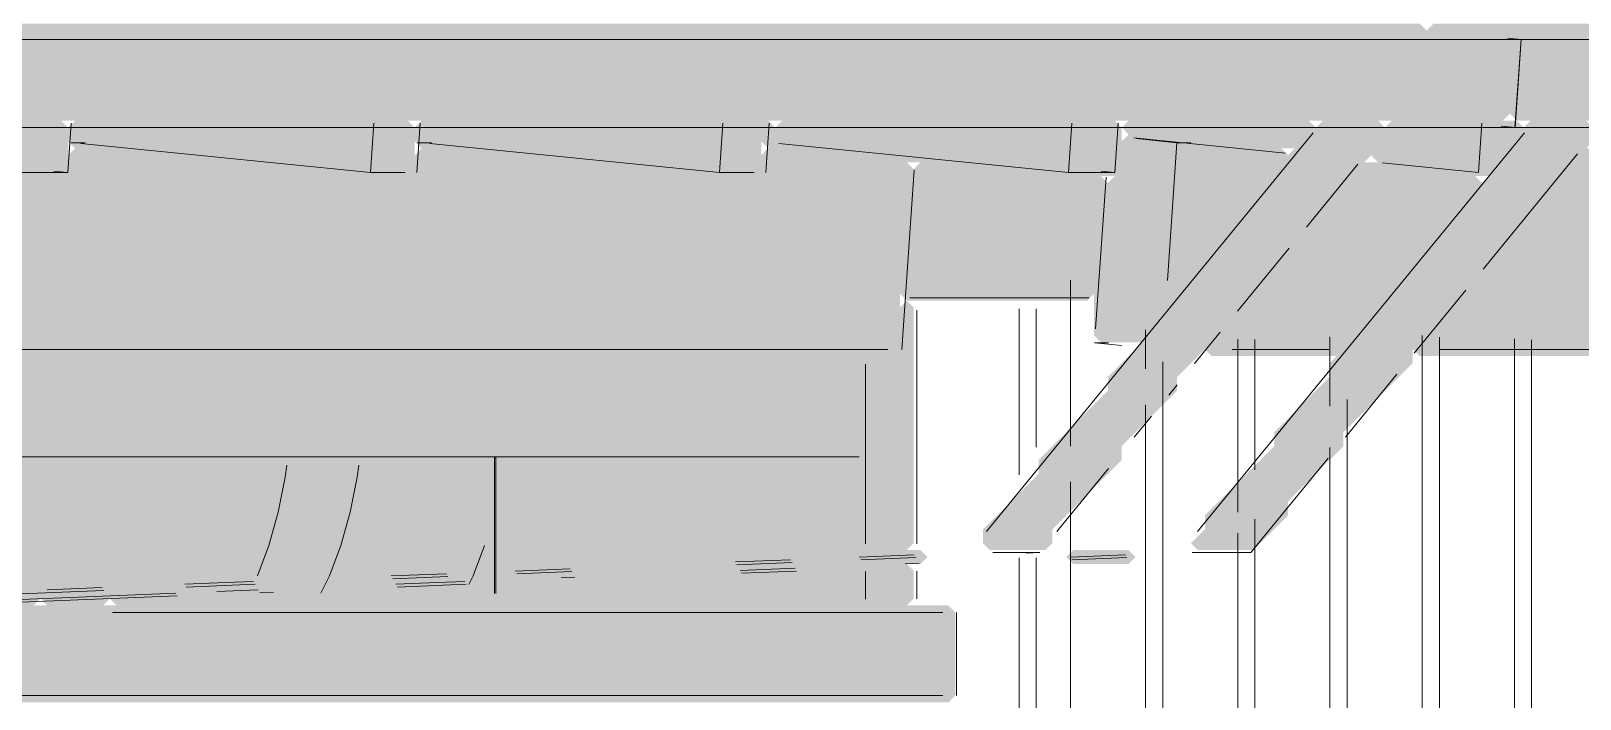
# Model space of a CAD drawing. Header units: millimetres. Extents: x 0 to 84100, y 0 to 59400.
# Drawn here: x 34148 to 35266, y 49329 to 49811 of the extents above; entities that cross this region are included whole.
import ezdxf

# ---------------------------------------------------------------- set-up
doc = ezdxf.new("R2010")
doc.units = ezdxf.units.MM
doc.layers.add('10_見えがかり', color=7, linetype='Continuous', lineweight=13)
doc.layers.add('12_見えがかり（ガラス）', color=5, linetype='Continuous', lineweight=9)

msp = doc.modelspace()

# ---------------------------------------------------------------- hatches: boundary and pattern name
at = {"layer": '10_見えがかり', "true_color": 0xbdbdbd}
for points in [[(35159.9, 49806.6), (35219.9, 49806.6), (35224.9, 49801.6), (35224.9, 49761.6), (35209.9, 49746.6), (33669.9, 49746.6), (33664.9, 49751.6), (33664.9, 49781.6), (33674.9, 49791.6), (33674.9, 49801.6), (33669.9, 49806.6), (33609.9, 49806.6), (33604.9, 49811.6), (33609.9, 49816.6), (35149.9, 49816.6)], [(36749.9, 49806.6), (36799.9, 49806.6), (36804.9, 49801.6), (36804.9, 49751.6), (36799.9, 49746.6), (35219.9, 49746.6), (35214.9, 49751.6), (35224.9, 49761.6), (35224.9, 49801.6), (35219.9, 49806.6), (35159.9, 49806.6), (35154.9, 49811.6), (35159.9, 49816.6), (36739.9, 49816.6)], [(34174.9, 49741.6), (34174.9, 49711.6), (34169.9, 49706.6), (34119.9, 49706.6), (34109.9, 49716.6), (34019.9, 49716.6), (34009.9, 49726.6), (33929.9, 49726.6), (33924.9, 49731.6), (33924.9, 49741.6), (33929.9, 49746.6), (34169.9, 49746.6)], [(34424.9, 49741.6), (34424.9, 49711.6), (34419.9, 49706.6), (34369.9, 49706.6), (34359.9, 49716.6), (34269.9, 49716.6), (34259.9, 49726.6), (34179.9, 49726.6), (34174.9, 49731.6), (34174.9, 49741.6), (34179.9, 49746.6), (34419.9, 49746.6)], [(34684.9, 49741.6), (34674.9, 49731.6), (34674.9, 49711.6), (34669.9, 49706.6), (34619.9, 49706.6), (34609.9, 49716.6), (34529.9, 49716.6), (34519.9, 49726.6), (34429.9, 49726.6), (34424.9, 49731.6), (34424.9, 49741.6), (34429.9, 49746.6), (34679.9, 49746.6)], [(34934.9, 49741.6), (34934.9, 49711.6), (34929.9, 49706.6), (34879.9, 49706.6), (34869.9, 49716.6), (34779.9, 49716.6), (34769.9, 49726.6), (34679.9, 49726.6), (34674.9, 49731.6), (34689.9, 49746.6), (34929.9, 49746.6)], [(35059.9, 49726.6), (34979.9, 49726.6), (34969.9, 49736.6), (34939.9, 49736.6), (34934.9, 49741.6), (34939.9, 49746.6), (35069.9, 49746.6), (35074.9, 49741.6)], [(35224.9, 49731.6), (35199.9, 49706.6), (35169.9, 49706.6), (35159.9, 49716.6), (35119.9, 49716.6), (35114.9, 49721.6), (35114.9, 49731.6), (35129.9, 49746.6), (35219.9, 49746.6), (35224.9, 49741.6)], [(35049.9, 49726.6), (35054.9, 49721.6), (35054.9, 49711.6), (35014.9, 49671.6), (35014.9, 49661.6), (34964.9, 49611.6), (34964.9, 49601.6), (34949.9, 49586.6), (34919.9, 49586.6), (34914.9, 49591.6), (34914.9, 49651.6), (34924.9, 49661.6), (34924.9, 49701.6), (34934.9, 49711.6), (34934.9, 49731.6), (34939.9, 49736.6), (34969.9, 49736.6), (34979.9, 49726.6)], [(34784.9, 49641.6), (34774.9, 49631.6), (34774.9, 49611.6), (34774.9, 49581.6), (34769.9, 49576.6), (34019.9, 49576.6), (33599.9, 49576.6), (33594.9, 49581.6), (33604.9, 49591.6), (33604.9, 49601.6), (33654.9, 49651.6), (33654.9, 49661.6), (33704.9, 49711.6), (33704.9, 49721.6), (33709.9, 49726.6), (33759.9, 49726.6), (33769.9, 49716.6), (33859.9, 49716.6), (33869.9, 49706.6), (33919.9, 49706.6), (33924.9, 49711.6), (33924.9, 49721.6), (33929.9, 49726.6), (34009.9, 49726.6), (34019.9, 49716.6), (34109.9, 49716.6), (34119.9, 49706.6), (34169.9, 49706.6), (34174.9, 49711.6), (34174.9, 49721.6), (34179.9, 49726.6), (34259.9, 49726.6), (34269.9, 49716.6), (34359.9, 49716.6), (34369.9, 49706.6), (34419.9, 49706.6), (34424.9, 49711.6), (34424.9, 49721.6), (34429.9, 49726.6), (34519.9, 49726.6), (34529.9, 49716.6), (34609.9, 49716.6), (34619.9, 49706.6), (34669.9, 49706.6), (34674.9, 49711.6), (34674.9, 49721.6), (34679.9, 49726.6), (34769.9, 49726.6), (34784.9, 49711.6)], [(34879.9, 49706.6), (34919.9, 49706.6), (34924.9, 49701.6), (34924.9, 49661.6), (34914.9, 49651.6), (34914.9, 49621.6), (34909.9, 49616.6), (34779.9, 49616.6), (34774.9, 49621.6), (34774.9, 49631.6), (34784.9, 49641.6), (34784.9, 49711.6), (34789.9, 49716.6), (34869.9, 49716.6)], [(35189.9, 49706.6), (35194.9, 49701.6), (35174.9, 49681.6), (35174.9, 49671.6), (35134.9, 49631.6), (35134.9, 49621.6), (35089.9, 49576.6), (34999.9, 49576.6), (34994.9, 49581.6), (35024.9, 49611.6), (35024.9, 49621.6), (35064.9, 49661.6), (35064.9, 49671.6), (35109.9, 49716.6), (35159.9, 49716.6), (35169.9, 49706.6)], [(36369.9, 49716.6), (36374.9, 49711.6), (36374.9, 49691.6), (36364.9, 49681.6), (36364.9, 49611.6), (36364.9, 49581.6), (36359.9, 49576.6), (35609.9, 49576.6), (35149.9, 49576.6), (35144.9, 49581.6), (35184.9, 49621.6), (35184.9, 49631.6), (35234.9, 49681.6), (35234.9, 49691.6), (35269.9, 49726.6), (35319.9, 49726.6), (35329.9, 49716.6), (35419.9, 49716.6), (35429.9, 49706.6), (35479.9, 49706.6), (35484.9, 49711.6), (35484.9, 49721.6), (35489.9, 49726.6), (35579.9, 49726.6), (35589.9, 49716.6), (35679.9, 49716.6), (35689.9, 49706.6), (35739.9, 49706.6), (35744.9, 49711.6), (35744.9, 49721.6), (35749.9, 49726.6), (35839.9, 49726.6), (35849.9, 49716.6), (35929.9, 49716.6), (35939.9, 49706.6), (35989.9, 49706.6), (35994.9, 49711.6), (35994.9, 49721.6), (35999.9, 49726.6), (36089.9, 49726.6), (36099.9, 49716.6), (36189.9, 49716.6), (36199.9, 49706.6), (36249.9, 49706.6), (36254.9, 49711.6), (36254.9, 49721.6), (36259.9, 49726.6), (36349.9, 49726.6), (36359.9, 49716.6)]]:
    msp.add_hatch(color=8, dxfattribs=at).paths.add_polyline_path(points)
at = {"layer": '10_見えがかり', "true_color": 0xe9dcc4}
for points in [[(35114.9, 49721.6), (35064.9, 49671.6), (35064.9, 49661.6), (35024.9, 49621.6), (35024.9, 49611.6), (34974.9, 49561.6), (34974.9, 49551.6), (34934.9, 49511.6), (34934.9, 49501.6), (34884.9, 49451.6), (34884.9, 49441.6), (34879.9, 49436.6), (34839.9, 49436.6), (34834.9, 49441.6), (34834.9, 49451.6), (34874.9, 49491.6), (34874.9, 49501.6), (34924.9, 49551.6), (34924.9, 49561.6), (34964.9, 49601.6), (34964.9, 49611.6), (35014.9, 49661.6), (35014.9, 49671.6), (35054.9, 49711.6), (35054.9, 49721.6), (35079.9, 49746.6), (35119.9, 49746.6), (35124.9, 49741.6), (35114.9, 49731.6)], [(35234.9, 49681.6), (35184.9, 49631.6), (35184.9, 49621.6), (35144.9, 49581.6), (35144.9, 49571.6), (35094.9, 49521.6), (35094.9, 49511.6), (35054.9, 49471.6), (35054.9, 49461.6), (35029.9, 49436.6), (34989.9, 49436.6), (34984.9, 49441.6), (34994.9, 49451.6), (34994.9, 49461.6), (35044.9, 49511.6), (35044.9, 49521.6), (35084.9, 49561.6), (35084.9, 49571.6), (35134.9, 49621.6), (35134.9, 49631.6), (35174.9, 49671.6), (35174.9, 49681.6), (35224.9, 49731.6), (35224.9, 49741.6), (35229.9, 49746.6), (35269.9, 49746.6), (35274.9, 49741.6), (35274.9, 49731.6), (35234.9, 49691.6)], [(34494.9, 49421.6), (34499.9, 49426.6), (34539.9, 49426.6), (34544.9, 49421.6), (34539.9, 49416.6), (34499.9, 49416.6)], [(34654.9, 49421.6), (34659.9, 49426.6), (34699.9, 49426.6), (34704.9, 49421.6), (34699.9, 49416.6), (34659.9, 49416.6)], [(34744.9, 49431.6), (34749.9, 49436.6), (34779.9, 49436.6), (34789.9, 49436.6), (34794.9, 49431.6), (34789.9, 49426.6), (34779.9, 49426.6), (34749.9, 49426.6)], [(34894.9, 49431.6), (34899.9, 49436.6), (34939.9, 49436.6), (34944.9, 49431.6), (34939.9, 49426.6), (34899.9, 49426.6)], [(34254.9, 49411.6), (34259.9, 49416.6), (34299.9, 49416.6), (34304.9, 49411.6), (34299.9, 49406.6), (34259.9, 49406.6)], [(34404.9, 49411.6), (34409.9, 49416.6), (34449.9, 49416.6), (34454.9, 49411.6), (34449.9, 49406.6), (34409.9, 49406.6)], [(34154.9, 49401.6), (34159.9, 49406.6), (34199.9, 49406.6), (34204.9, 49401.6), (34199.9, 49396.6), (34159.9, 49396.6)], [(34814.9, 49391.6), (34814.9, 49331.6), (34809.9, 49326.6), (34089.9, 49326.6), (34084.9, 49331.6), (34084.9, 49391.6), (34089.9, 49396.6), (34149.9, 49396.6), (34209.9, 49396.6), (34779.9, 49396.6), (34809.9, 49396.6)]]:
    msp.add_hatch(color=8, dxfattribs=at).paths.add_polyline_path(points)
at = {"layer": '12_見えがかり（ガラス）', "true_color": 0xdce9f2}
h = msp.add_hatch(color=8, dxfattribs=at)
h.paths.add_polyline_path([(34784.9, 49611.6), (34784.9, 49441.6), (34779.9, 49436.6), (34749.9, 49436.6), (34744.9, 49431.6), (34749.9, 49426.6), (34779.9, 49426.6), (34784.9, 49421.6), (34784.9, 49401.6), (34779.9, 49396.6), (34209.9, 49396.6), (34199.9, 49406.6), (34159.9, 49406.6), (34149.9, 49396.6), (34059.9, 49396.6), (34049.9, 49406.6), (34019.9, 49406.6), (34014.9, 49411.6), (34014.9, 49571.6), (34019.9, 49576.6), (34769.9, 49576.6), (34774.9, 49581.6), (34774.9, 49611.6), (34779.9, 49616.6)])
h.paths.add_polyline_path([(34699.9, 49416.6), (34704.9, 49421.6), (34699.9, 49426.6), (34659.9, 49426.6), (34654.9, 49421.6), (34659.9, 49416.6)], flags=0)
h.paths.add_polyline_path([(34539.9, 49416.6), (34544.9, 49421.6), (34539.9, 49426.6), (34499.9, 49426.6), (34494.9, 49421.6), (34499.9, 49416.6)], flags=0)
h.paths.add_polyline_path([(34449.9, 49406.6), (34454.9, 49411.6), (34449.9, 49416.6), (34409.9, 49416.6), (34404.9, 49411.6), (34409.9, 49406.6)], flags=0)
h.paths.add_polyline_path([(34299.9, 49406.6), (34304.9, 49411.6), (34299.9, 49416.6), (34259.9, 49416.6), (34254.9, 49411.6), (34259.9, 49406.6)], flags=0)

# ---------------------------------------------------------------- linework, layer by layer
at = {"layer": '10_見えがかり'}
for points in [[(35223, 49805.1), (35213.1, 49806.1)], [(35213.1, 49806.1), (35223, 49805.1)], [(33671.5, 49805.1), (35223, 49805.1)], [(35218.6, 49741.6), (35223, 49805.1)], [(35218.7, 49741.6), (35223, 49805.1)], [(35223, 49805.1), (36808.1, 49805.1)], [(33667.1, 49741.6), (35218.6, 49741.6)], [(34174.6, 49709.1), (34177.1, 49744.8)], [(34392.9, 49709.1), (34395.4, 49744.8)], [(34426.4, 49709.1), (34428.8, 49744.8)], [(34644.7, 49709.1), (34647.2, 49744.8)], [(34678.2, 49709.1), (34680.6, 49744.8)], [(34896.5, 49709.1), (34898.9, 49744.8)], [(34930, 49709.1), (34932.4, 49744.8)], [(35192.4, 49709.1), (35194.8, 49744.8)], [(35218.6, 49741.6), (35208.7, 49742.6)], [(35218.7, 49741.6), (35208.8, 49742.6)], [(35218.7, 49741.6), (36803.7, 49741.6)], [(34177.1, 49730.7), (34187.1, 49730.7)], [(34392.9, 49709.1), (34184, 49730.1)], [(34426.9, 49730.7), (34436.9, 49730.7)], [(34644.7, 49709.1), (34435.8, 49730.1)], [(34896.5, 49709.1), (34687.6, 49730.1)], [(35073.1, 49737.9), (34837.4, 49449.9)], [(35053.1, 49723.2), (34943.7, 49734.3)], [(34974.7, 49730.7), (34945.3, 49733.7)], [(34974.7, 49730.7), (34967.9, 49631.1)], [(34974.7, 49730.7), (34984.7, 49730.7)], [(35225.4, 49737.9), (34989.7, 49449.9)], [(35263.8, 49722.7), (35195.6, 49639.4)], [(34141.1, 49709.1), (34174.6, 49709.1)], [(34164.6, 49710.1), (34174.6, 49709.1)], [(34392.9, 49709.1), (34418, 49709.1)], [(34644.7, 49709.1), (34669.8, 49709.1)], [(34776.2, 49581.3), (34785.2, 49710.8)], [(34896.5, 49709.1), (34930, 49709.1)], [(34923.6, 49705.8), (34916.1, 49596.2)], [(34920, 49710.1), (34930, 49709.1)], [(35105.3, 49715.2), (35068.1, 49669.7)], [(35192.4, 49709.1), (35122.7, 49716.1)], [(35055.7, 49654.6), (35018.4, 49609.1)], [(34898, 49511.7), (34898, 49631.4)], [(34782, 49618.8), (34911.3, 49618.8)], [(35183.1, 49624.2), (35145.9, 49578.7)], [(34860.9, 49490.9), (34860.9, 49610.7)], [(34860.9, 49610.7), (34860.9, 49491)], [(34873.2, 49610.7), (34873.2, 49510.9)], [(34952, 49595.7), (34952, 49567.5)], [(35006, 49593.9), (34987.4, 49571.2)], [(34915.4, 49586.2), (34935, 49584.3)], [(34915.4, 49586.2), (34925.4, 49586.2)], [(35018.6, 49588.8), (35018.6, 49464)], [(35031, 49494.5), (35031, 49588.6)], [(35085.1, 49590.6), (35085.1, 49540.5)], [(35151.6, 49591.5), (35151.6, 46946.6), (35097.6, 46946.6), (35097.6, 49545.4)], [(35218.2, 49589.1), (35218.2, 46946.6), (35164.1, 46946.6), (35164.1, 49590.4)], [(35284.7, 49590.8), (35284.7, 46946.6), (35230.6, 46946.6), (35230.6, 49588.3)], [(33607.3, 49581.3), (34766.2, 49581.3)], [(35018.6, 49448.8), (35018.6, 46946.6), (34964.5, 46946.6), (34964.5, 49572.4)], [(35014.5, 49581.3), (35084.4, 49581.3)], [(35164.3, 49581.3), (36362.9, 49581.3)], [(34750, 49441), (34750, 49570.8)], [(35133.5, 49563.6), (35096.3, 49518.1)], [(34975, 49556), (34968.8, 49548.5)], [(34952, 49541.4), (34952, 46946.6), (34898, 46946.6), (34898, 49485.8)], [(34956.4, 49533.3), (34944, 49518.1)], [(35085.1, 49510.6), (35085.1, 46946.6), (35031, 46946.6), (35031, 49458.9)], [(34027.2, 49503.9), (34745.6, 49503.9)], [(34331.5, 49489.3), (34332.7, 49498)], [(34383.4, 49489.3), (34384.6, 49498)], [(34383.4, 49489.3), (34384.6, 49498)], [(34482.4, 49405.2), (34482.4, 49504.1)], [(34483.5, 49405.2), (34483.5, 49504.1)], [(34925.4, 49495.4), (34888.2, 49449.9)], [(35083.9, 49503), (35028.1, 49434.8)], [(34326.4, 49463.9), (34331.5, 49489.3)], [(34378.2, 49463.9), (34383.4, 49489.3)], [(34378.2, 49463.9), (34383.4, 49489.3)], [(34319.6, 49439.9), (34326.4, 49463.9)], [(34371.5, 49439.9), (34378.2, 49463.9)], [(34371.5, 49439.9), (34378.2, 49463.9)], [(34311.5, 49418.1), (34319.6, 49439.9)], [(34363.4, 49418.1), (34371.5, 49439.9)], [(34363.4, 49418.1), (34371.5, 49439.9)], [(34467.1, 49418.1), (34475.2, 49439.9)], [(34467.1, 49418.1), (34475.2, 49439.9)], [(34695.9, 49429.6), (34656.2, 49428)], [(34697.1, 49427.6), (34657.3, 49425.9)], [(34785.3, 49433.2), (34745.6, 49431.6)], [(34786.4, 49431.2), (34746.7, 49429.6)], [(34788.7, 49427.2), (34778.7, 49426.7)], [(34842, 49434.8), (34875.8, 49434.8)], [(34860.9, 46796.6), (34860.9, 49431.1)], [(34860.9, 49431.1), (34860.9, 46946.6)], [(34875.8, 49434.8), (34865.9, 49434.4)], [(34873.2, 49431.1), (34873.2, 46946.6)], [(34937.6, 49433.2), (34897.9, 49431.6)], [(34938.7, 49431.2), (34899, 49429.6)], [(34985.8, 49434.8), (35028.1, 49434.8)], [(34357.1, 49405.4), (34363.4, 49418.1)], [(34357.1, 49405.4), (34363.4, 49418.1)], [(34447.7, 49419.5), (34408, 49417.9)], [(34448.8, 49417.5), (34409.1, 49415.9)], [(34463.9, 49411.7), (34467.1, 49418.1)], [(34463.9, 49411.7), (34467.1, 49418.1)], [(34537.1, 49423.1), (34497.3, 49421.5)], [(34538.2, 49421.1), (34498.5, 49419.5)], [(34540.4, 49417.1), (34530.5, 49416.7)], [(34699.3, 49423.5), (34659.6, 49421.9)], [(34700.4, 49421.5), (34660.7, 49419.9)], [(34750, 49401.1), (34750, 49421.1)], [(34200.6, 49407.5), (34031.8, 49400.7)], [(34252.5, 49405.5), (34093.6, 49399.1)], [(34199.5, 49409.5), (34159.7, 49407.9)], [(34288.8, 49413.1), (34259, 49411.9)], [(34309.8, 49411.9), (34260.1, 49409.9)], [(34312, 49407.9), (34282.2, 49406.7)], [(34308.7, 49413.9), (34288.8, 49413.1)], [(34323.1, 49406.3), (34313.1, 49405.9)], [(34441.1, 49413.1), (34411.3, 49411.9)], [(34462.1, 49411.9), (34412.4, 49409.9)], [(34461, 49413.9), (34441.1, 49413.1)], [(34253.6, 49403.5), (34104.6, 49397.5)], [(34805.8, 49391.6), (34206.8, 49391.6)], [(34815.8, 49331.6), (34815.8, 49391.6)], [(34805.8, 49331.6), (34087, 49331.6)]]:
    msp.add_lwpolyline(points, dxfattribs=at)
at = {"layer": '12_見えがかり（ガラス）'}
for points in [[(34787, 49441.1), (34787, 49609.7)], [(34787, 49401.5), (34787, 49421.3)]]:
    msp.add_lwpolyline(points, dxfattribs=at)

doc.saveas('drawing.dxf')
